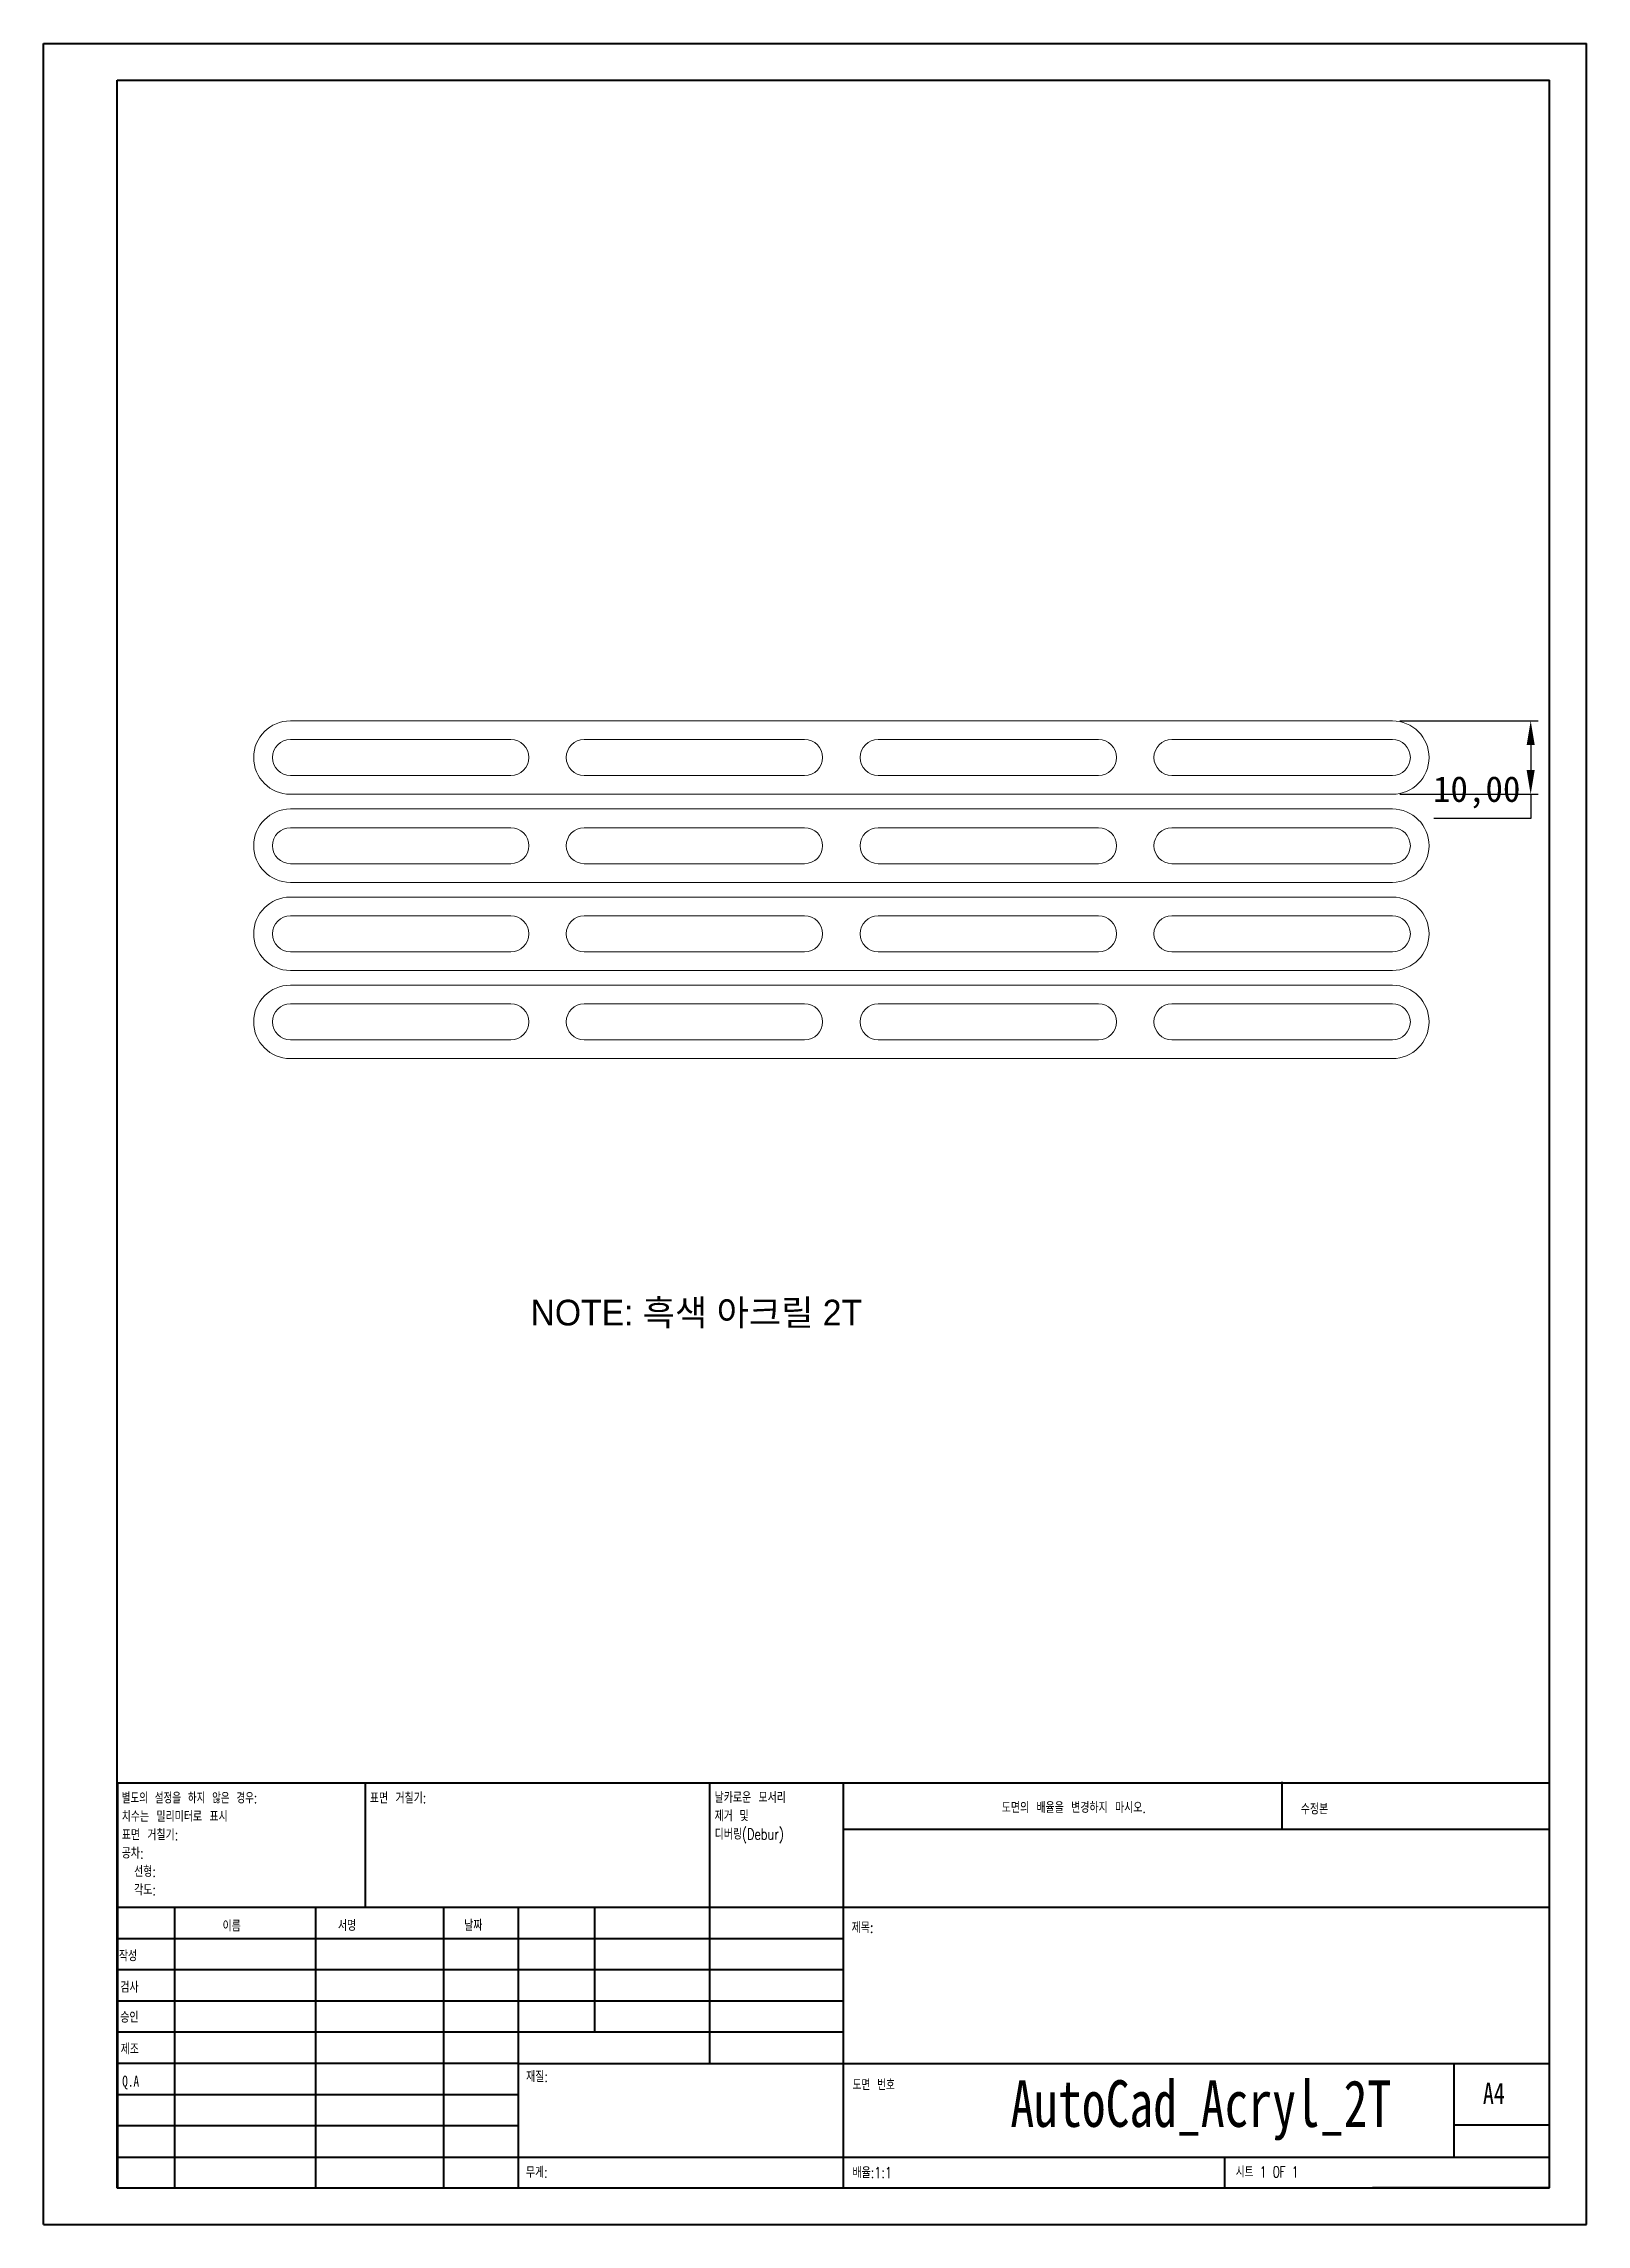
# Model space of a CAD drawing. Header units: millimetres. Extents: x 0 to 210, y 0 to 297.
import ezdxf

# ---------------------------------------------------------------- set-up
doc = ezdxf.new("R2010")
doc.units = ezdxf.units.MM
doc.header["$PDSIZE"] = -1
doc.styles.add('SLDTEXTSTYLE0', font='TXT', dxfattribs={"width": 0.75})
doc.styles.add('SLDTEXTSTYLE1', font='TXT', dxfattribs={"width": 0.75, "bigfont": 'bigfont'})
doc.styles.add('SLDTEXTSTYLE2', font='TXT', dxfattribs={"width": 0.666667, "bigfont": 'bigfont'})
doc.styles.add('SLDTEXTSTYLE3', font='TXT', dxfattribs={"width": 0.7, "bigfont": 'bigfont'})
doc.styles.add('SLDTEXTSTYLE4', font='TXT', dxfattribs={"width": 0.6875, "bigfont": 'bigfont'})
doc.styles.add('SLDTEXTSTYLE5', font='TXT', dxfattribs={"width": 0.691176, "bigfont": 'bigfont'})
doc.dimstyles.new('ISO-25', dxfattribs={"dimtxt": 2.5, "dimasz": 2.5, "dimexe": 1.25, "dimexo": 0.625, "dimtad": 1, "dimtxsty": 'Standard', "dimcen": 2.5, "dimadec": 0, "dimazin": 0, "dimtfac": 1, "dimtmove": 0, "dimatfit": 3, "dimfxl": 1, "dimarcsym": 0})

# ---------------------------------------------------------------- blocks, each defined once
blk = doc.blocks.new('SW_NOTE_0')
at = {"color": 0, "linetype": 'Continuous', "lineweight": 0, "char_height": 1.5, "attachment_point": 1}
for s, insert, style in [('날카로운 모서리', (0, 1.93), 'SLDTEXTSTYLE1'), ('제거 및', (0, -0.57), 'SLDTEXTSTYLE4'), ('디버링(Debur)', (0, -3.07), 'SLDTEXTSTYLE1')]:
    blk.add_mtext(s, dxfattribs=dict(at, insert=insert, style=style))
blk = doc.blocks.new('SW_NOTE_1')
at = {"color": 0, "linetype": 'Continuous', "lineweight": 0, "char_height": 1.5, "attachment_point": 1}
for s, insert, style in [('별도의 설정을 하지 않은 경우:', (0, 1.93), 'SLDTEXTSTYLE5'), ('표면 거칠기:', (0, -3.07), 'SLDTEXTSTYLE1'), ('치수는 밀리미터로 표시', (0, -0.57), 'SLDTEXTSTYLE1'), ('공차:', (0, -5.57), 'SLDTEXTSTYLE1'), ('선형:', (1.69, -8.07), 'SLDTEXTSTYLE1'), ('각도:', (1.69, -10.57), 'SLDTEXTSTYLE1')]:
    blk.add_mtext(s, dxfattribs=dict(at, insert=insert, style=style))
blk = doc.blocks.new('*D4')
at = {"color": 0, "lineweight": -2, "transparency": 16777216}
for p, q in [((184.67, 204.98), (203.5, 204.98)), ((202.5, 201.68), (202.5, 198.28)), ((184.67, 194.98), (203.5, 194.98)), ((202.5, 194.98), (202.5, 191.68)), ((202.5, 191.68), (189.31, 191.68))]:
    blk.add_line(p, q, dxfattribs=at)
at = {"color": 0, "transparency": 16777216}
for points in [[(201.95, 201.68), (203.05, 201.68), (202.5, 204.98)], [(201.95, 198.28), (203.05, 198.28), (202.5, 194.98)]]:
    blk.add_solid(points, dxfattribs=at)
at = {"layer": 'Defpoints', "color": 0, "transparency": 16777216}
for p in [(183.67, 204.98), (183.67, 194.98), (202.5, 194.98)]:
    blk.add_point(p, dxfattribs=at)
at = {"color": 0, "transparency": 16777216, "insert": (195.15, 195.24), "char_height": 3.5, "attachment_point": 5}
blk.add_mtext('10,00', dxfattribs=at)

msp = doc.modelspace()

# ---------------------------------------------------------------- linework, layer by layer
at = {"color": 7, "linetype": 'Continuous', "lineweight": 40}
for p, q in [((0.079, 0.215), (0.079, 297.215)), ((0.079, 297.215), (210.079, 297.215)), ((210.079, 0.215), (210.079, 297.215)), ((210.079, 292.215), (210.079, 297.215)), ((10.079, 292.215), (205.079, 292.215)), ((10.079, 5.215), (10.079, 292.215)), ((205.079, 5.215), (205.079, 292.215)), ((10.111, 60.371), (205.079, 60.371)), ((10.111, 60.371), (10.111, 5.121)), ((43.911, 43.371), (43.911, 60.371)), ((90.711, 60.371), (90.711, 22.121)), ((108.911, 60.371), (108.911, 5.121)), ((168.679, 54.09), (168.679, 60.465)), ((205.079, 53.996), (108.911, 53.996)), ((205.079, 43.371), (10.111, 43.371)), ((17.911, 43.371), (17.911, 5.121)), ((37.102, 43.371), (37.102, 5.121)), ((54.51, 43.371), (54.51, 5.121)), ((64.711, 5.121), (64.711, 43.371)), ((75.111, 26.371), (75.111, 43.371)), ((108.911, 39.121), (10.111, 39.121)), ((108.911, 34.871), (10.111, 34.871)), ((108.911, 30.621), (10.111, 30.621)), ((108.911, 26.371), (10.111, 26.371)), ((64.711, 22.121), (10.111, 22.121)), ((64.711, 22.121), (205.079, 22.121)), ((192.079, 9.465), (192.079, 22.215)), ((64.711, 17.871), (10.111, 17.871)), ((64.711, 13.621), (10.111, 13.621)), ((205.079, 13.715), (192.079, 13.715)), ((10.111, 9.371), (205.079, 9.371)), ((160.879, 5.215), (160.879, 9.465)), ((10.079, 5.215), (205.079, 5.215)), ((205.079, 5.215), (180.988, 5.215)), ((0.079, 0.215), (210.079, 0.215))]:
    msp.add_line(p, q, dxfattribs=at)
at = {"color": 7, "linetype": 'Continuous', "lineweight": 15}
for p, q in [((183.669, 204.981), (33.669, 204.981)), ((63.669, 202.431), (33.669, 202.431)), ((103.669, 202.431), (73.669, 202.431)), ((143.669, 202.431), (113.669, 202.431)), ((183.669, 202.431), (153.669, 202.431)), ((33.669, 197.531), (63.669, 197.531)), ((73.669, 197.531), (103.669, 197.531)), ((113.669, 197.531), (143.669, 197.531)), ((153.669, 197.531), (183.669, 197.531)), ((33.669, 194.981), (183.669, 194.981)), ((183.669, 192.981), (33.669, 192.981)), ((63.669, 190.431), (33.669, 190.431)), ((103.669, 190.431), (73.669, 190.431)), ((143.669, 190.431), (113.669, 190.431)), ((183.669, 190.431), (153.669, 190.431)), ((33.669, 185.531), (63.669, 185.531)), ((73.669, 185.531), (103.669, 185.531)), ((113.669, 185.531), (143.669, 185.531)), ((153.669, 185.531), (183.669, 185.531)), ((33.669, 182.981), (183.669, 182.981)), ((183.669, 180.981), (33.669, 180.981)), ((63.669, 178.431), (33.669, 178.431)), ((103.669, 178.431), (73.669, 178.431)), ((143.669, 178.431), (113.669, 178.431)), ((183.669, 178.431), (153.669, 178.431)), ((33.669, 173.531), (63.669, 173.531)), ((73.669, 173.531), (103.669, 173.531)), ((113.669, 173.531), (143.669, 173.531)), ((153.669, 173.531), (183.669, 173.531)), ((33.669, 170.981), (183.669, 170.981)), ((183.669, 168.981), (33.669, 168.981)), ((63.669, 166.431), (33.669, 166.431)), ((103.669, 166.431), (73.669, 166.431)), ((143.669, 166.431), (113.669, 166.431)), ((183.669, 166.431), (153.669, 166.431)), ((33.669, 161.531), (63.669, 161.531)), ((73.669, 161.531), (103.669, 161.531)), ((113.669, 161.531), (143.669, 161.531)), ((153.669, 161.531), (183.669, 161.531)), ((33.669, 158.981), (183.669, 158.981))]:
    msp.add_line(p, q, dxfattribs=at)
for centre, radius, start, end in [((33.669, 199.981), 5, 90, 180), ((183.669, 199.981), 5, 0, 90), ((33.669, 199.981), 2.45, 90, 270), ((63.669, 199.981), 2.45, 270, 90), ((73.669, 199.981), 2.45, 90, 270), ((103.669, 199.981), 2.45, 270, 90), ((113.669, 199.981), 2.45, 90, 270), ((143.669, 199.981), 2.45, 270, 90), ((153.669, 199.981), 2.45, 90, 270), ((183.669, 199.981), 2.45, 270, 90), ((33.669, 199.981), 5, 180, 270), ((183.669, 199.981), 5, 270, 0), ((33.669, 187.981), 5, 90, 180), ((33.669, 187.981), 2.45, 90, 270), ((63.669, 187.981), 2.45, 270, 90), ((73.669, 187.981), 2.45, 90, 270), ((103.669, 187.981), 2.45, 270, 90), ((113.669, 187.981), 2.45, 90, 270), ((143.669, 187.981), 2.45, 270, 90), ((153.669, 187.981), 2.45, 90, 270), ((183.669, 187.981), 5, 0, 90), ((183.669, 187.981), 2.45, 270, 90), ((33.669, 187.981), 5, 180, 270), ((183.669, 187.981), 5, 270, 0), ((33.669, 175.981), 5, 90, 180), ((33.669, 175.981), 2.45, 90, 270), ((63.669, 175.981), 2.45, 270, 90), ((73.669, 175.981), 2.45, 90, 270), ((103.669, 175.981), 2.45, 270, 90), ((113.669, 175.981), 2.45, 90, 270), ((143.669, 175.981), 2.45, 270, 90), ((153.669, 175.981), 2.45, 90, 270), ((183.669, 175.981), 5, 0, 90), ((183.669, 175.981), 2.45, 270, 90), ((33.669, 175.981), 5, 180, 270), ((183.669, 175.981), 5, 270, 0), ((33.669, 163.981), 5, 90, 180), ((33.669, 163.981), 2.45, 90, 270), ((63.669, 163.981), 2.45, 270, 90), ((73.669, 163.981), 2.45, 90, 270), ((103.669, 163.981), 2.45, 270, 90), ((113.669, 163.981), 2.45, 90, 270), ((143.669, 163.981), 2.45, 270, 90), ((153.669, 163.981), 2.45, 90, 270), ((183.669, 163.981), 5, 0, 90), ((183.669, 163.981), 2.45, 270, 90), ((33.669, 163.981), 5, 180, 270), ((183.669, 163.981), 5, 270, 0)]:
    msp.add_arc(centre, radius, start, end, dxfattribs=at)

# ---------------------------------------------------------------- block references
at = {"color": 7, "linetype": 'Continuous', "lineweight": 0}
for name, p in [('SW_NOTE_1', (10.704, 57.108)), ('SW_NOTE_0', (91.42, 57.19))]:
    msp.add_blockref(name, p, dxfattribs=at)

# ---------------------------------------------------------------- texts
at = {"color": 1, "insert": (66.368, 126.143), "char_height": 3.5, "attachment_point": 1}
msp.add_mtext_dynamic_manual_height_columns('{\\fGulim|b0|i0|c129|p50;NOTE: 흑색 아크릴 2T}', width=82.11922, gutter_width=17.5, heights=[0], dxfattribs=at)
at = {"color": 7, "linetype": 'Continuous', "lineweight": 0}
for s, insert, char_height, attachment_point, style in [('표면 거칠기:', (44.482, 59.04), 1.5, 1, 'SLDTEXTSTYLE1'), ('도면의 배율을 변경하지 마시오.', (130.493, 57.748), 1.5, 1, 'SLDTEXTSTYLE1'), ('수정본', (171.206, 57.55), 1.5, 1, 'SLDTEXTSTYLE1'), ('이름', (24.433, 41.622), 1.5, 1, 'SLDTEXTSTYLE1'), ('서명', (40.144, 41.683), 1.5, 1, 'SLDTEXTSTYLE1'), ('날짜', (57.326, 41.697), 1.5, 1, 'SLDTEXTSTYLE1'), ('제목:', (110.067, 41.399), 1.5, 1, 'SLDTEXTSTYLE1'), ('작성', (10.323, 37.551), 1.5, 1, 'SLDTEXTSTYLE1'), ('검사', (10.521, 33.275), 1.5, 1, 'SLDTEXTSTYLE1'), ('승인', (10.513, 29.185), 1.5, 1, 'SLDTEXTSTYLE1'), ('제조', (10.566, 24.855), 1.5, 1, 'SLDTEXTSTYLE1'), ('재질:', (65.757, 21.107), 1.5, 1, 'SLDTEXTSTYLE1'), ('Q.A', (10.78, 20.471), 1.5, 1, 'SLDTEXTSTYLE0'), ('도면 번호', (110.185, 19.99), 1.5, 1, 'SLDTEXTSTYLE3'), ('AutoCad_Acryl_2T', (157.598, 19.847), 6.35, 2, 'SLDTEXTSTYLE0'), ('A4', (196, 19.515), 2.9104, 1, 'SLDTEXTSTYLE0'), ('무게:', (65.729, 8.07), 1.4986, 1, 'SLDTEXTSTYLE1'), ('배율:1:1', (110.185, 8.021), 1.5, 1, 'SLDTEXTSTYLE1'), ('시트 1 OF 1', (162.357, 8.115), 1.5, 1, 'SLDTEXTSTYLE2')]:
    msp.add_mtext(s, dxfattribs=dict(at, insert=insert, char_height=char_height, attachment_point=attachment_point, style=style))

# ---------------------------------------------------------------- dimensions: what is measured, and where the dimension line sits
at = {"color": 1}
dim = msp.add_linear_dim(base=(202.505, 194.981), p1=(183.669, 204.981), p2=(183.669, 194.981), angle=90, dimstyle='ISO-25', override={"dimtxt": 3.5, "dimasz": 3.302, "dimexe": 1, "dimexo": 1, "dimgap": 1.524, "dimtih": 1, "dimtoh": 1, "dimzin": 0, "dimadec": 2, "dimtzin": 0}, dxfattribs=at)
dim.commit()
dim.dimension.update_dxf_attribs({"geometry": '*D4', "text_midpoint": (195.147, 195.245)})

doc.saveas('drawing.dxf')
